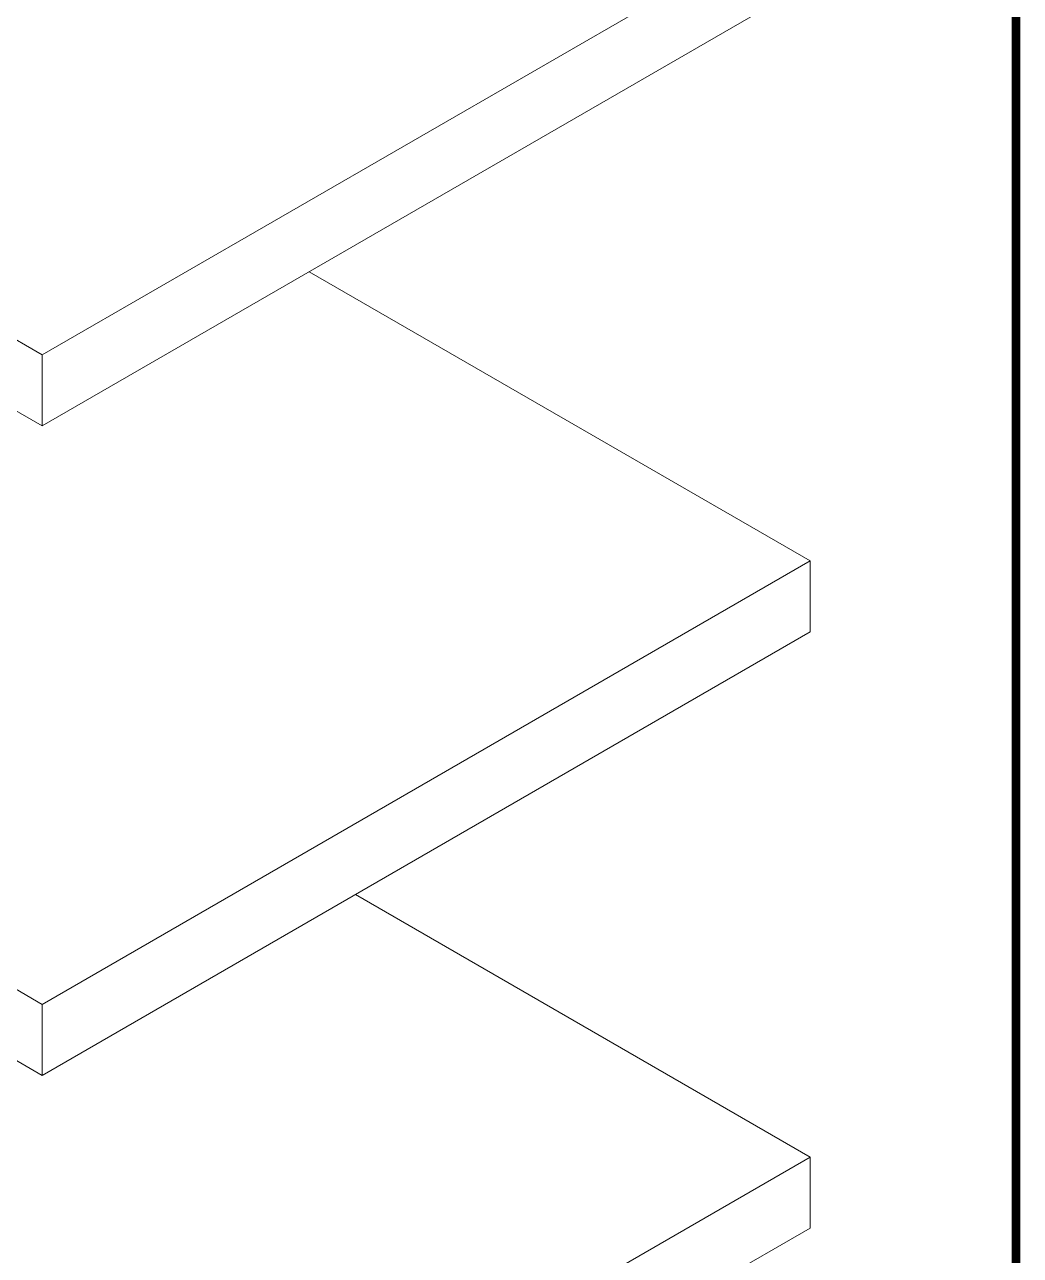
# Model space of a CAD drawing. Header units: millimetres. Extents: x 39 to 459, y 26 to 647.
# Drawn here: x 97.38 to 131.77, y 220.89 to 263.37 of the extents above; entities that cross this region are included whole.
import ezdxf

# ---------------------------------------------------------------- set-up
doc = ezdxf.new("R2010")
doc.units = ezdxf.units.MM
doc.layers.add('ANTET', color=7, linetype='Continuous')

# ---------------------------------------------------------------- blocks, each defined once
blk = doc.blocks.new('Griyaj Montajı')
at = {"color": 7, "linetype": 'Continuous', "lineweight": 15}
for p, q in [((11080.945, 2143.665), (11047.004, 2163.258)), ((11080.945, 2143.665), (11107.462, 2158.972)), ((11080.945, 2141.215), (11107.462, 2156.523)), ((11107.462, 2136.558), (11090.17, 2146.54)), ((11073.062, 2145.766), (11080.945, 2141.215)), ((11080.945, 2141.215), (11080.945, 2143.665)), ((11080.945, 2121.251), (11107.462, 2136.558)), ((11107.462, 2134.109), (11107.462, 2136.558)), ((11080.945, 2121.251), (11055.952, 2135.679)), ((11080.945, 2118.801), (11107.462, 2134.109)), ((11107.462, 2115.981), (11091.761, 2125.045)), ((11080.945, 2118.801), (11080.945, 2121.251)), ((11078.105, 2120.44), (11080.945, 2118.801)), ((11080.945, 2100.674), (11107.462, 2115.981)), ((11107.462, 2113.532), (11107.462, 2115.981)), ((11080.945, 2098.224), (11107.462, 2113.532))]:
    blk.add_line(p, q, dxfattribs=at)

msp = doc.modelspace()

# ---------------------------------------------------------------- linework, layer by layer
at = {"layer": 'ANTET', "const_width": 0.3}
msp.add_lwpolyline([(131.619, 180.276), (131.619, 285.41)], dxfattribs=at)

# ---------------------------------------------------------------- block references
at = {"layer": 'ANTET', "color": 0}
msp.add_blockref('Griyaj Montajı', (-10982.955, -1891.697), dxfattribs=at)

doc.saveas('drawing.dxf')
